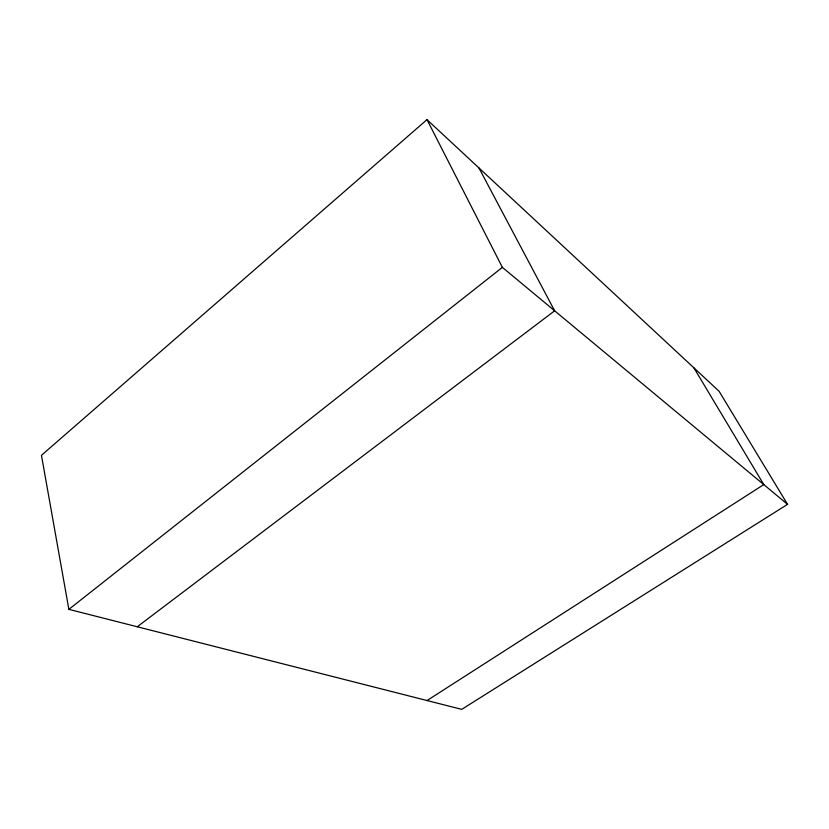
<?xml version="1.0" encoding="UTF-8"?>
<svg xmlns="http://www.w3.org/2000/svg" width="829" height="829" viewBox="0 0 829 829"><rect width="100%" height="100%" fill="white"/><g stroke="black" fill="none" stroke-linecap="round" stroke-linejoin="round"><path stroke-width="1.24" d="M426.987 119.635L41.45 455.318L68.869 609.356L461.722 709.365L787.55 504.343L719.064 391.236L426.987 119.635L502.374 267.363L787.55 504.343M68.869 609.356L502.374 267.363M137.282 626.765L554.642 310.802L478.934 167.935M427.049 700.536L763.778 484.592L693.883 367.827"/></g></svg>
